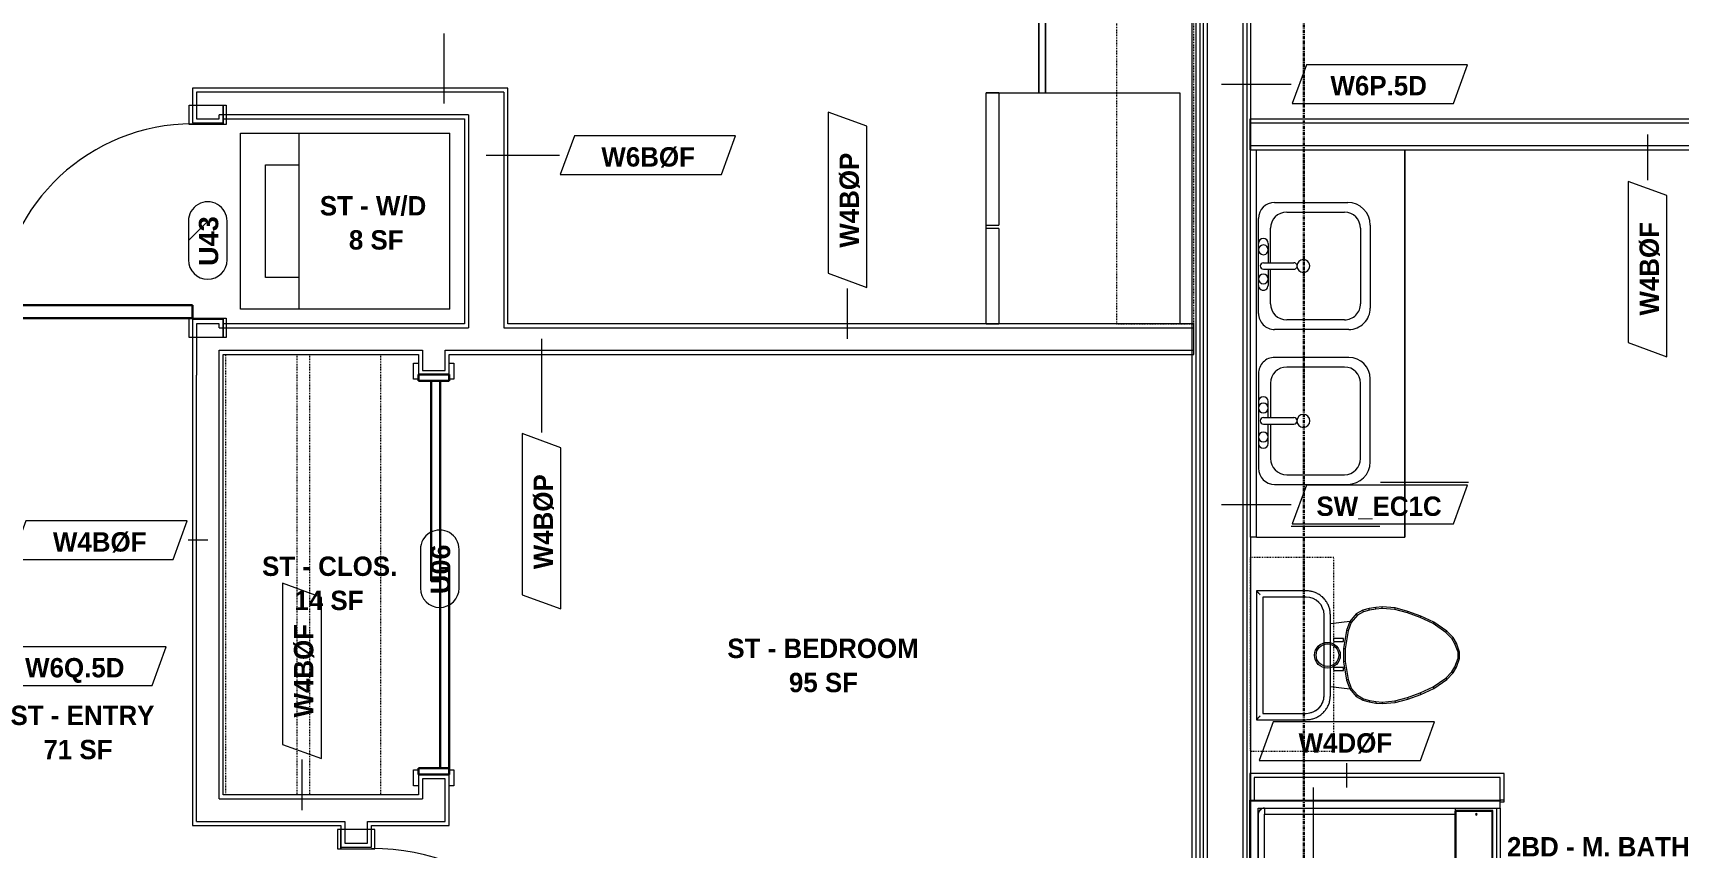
# Model space of a CAD drawing. Header units: inches. Extents: x -4058 to -1781, y 9814 to 12264.
# Drawn here: x -2697.2 to -2442.2, y 10570.7 to 10697 of the extents above; entities that cross this region are included whole.
import ezdxf

# ---------------------------------------------------------------- set-up
doc = ezdxf.new("R2010")
doc.units = ezdxf.units.IN
doc.header["$MEASUREMENT"] = 0
doc.linetypes.add('Dash', pattern=[0.25, 0.125, -0.125])
doc.linetypes.add('Grid Line 1_2_', pattern=[0.875, 0.5, -0.125, 0.125, -0.125])
for name, color, linetype, lineweight in [('0-1', 7, 'Continuous', 5), ('A-AREA-IDEN', 2, 'Continuous', 9), ('A-DOOR-3', 31, 'Continuous', 9), ('A-DOOR-4', 31, 'Continuous', 30), ('A-DOOR-FRAM-3', 31, 'Continuous', 30), ('A-DOOR-IDEN', 31, 'Continuous', 9), ('A-FLOR-2', 192, 'Continuous', 9), ('A-WALL', 113, 'Continuous', 18), ('A-WALL-2', 250, 'Continuous', 18), ('A-WALL-3', 113, 'Continuous', 9), ('A-WALL-IDEN', 211, 'Continuous', 9), ('I-WALL-1', 7, 'Continuous', 9), ('P-SANR-FIXT', 6, 'Continuous', 9), ('Q-CASE', 31, 'Continuous', 9), ('Q-CASE-3', 31, 'Dash', 9), ('Q-CASE-HDLN', 31, 'Dash', 9), ('Q-SPCQ', 91, 'Continuous', 9), ('S-GRID-1', 1, 'Grid Line 1_2_', 30)]:
    doc.layers.add(name, color=color, linetype=linetype, lineweight=lineweight)
doc.styles.add('Arial_B', font='arialbd.ttf', dxfattribs={"height": 3})
doc.styles.add('Century Gothic_B_1', font='GOTHICB.TTF', dxfattribs={"height": 3})

# ---------------------------------------------------------------- blocks, each defined once
blk = doc.blocks.new('CTR - 1st Phase - Common Walls_rvt-1-UNIT PLANS - 1ST FLOOR')
at = {"layer": 'A-WALL-2'}
for p, q in [((-2517.06, 10814.49), (-2517.06, 10458.16)), ((-2516.44, 10814.49), (-2516.44, 10458.16)), ((-2515.94, 10814.49), (-2515.94, 10458.16)), ((-2515.31, 10814.49), (-2515.31, 10458.16)), ((-2509.81, 10814.49), (-2509.81, 10458.16)), ((-2509.19, 10814.49), (-2509.19, 10458.16))]:
    blk.add_line(p, q, dxfattribs=at)
at = {"layer": 'I-WALL-1'}
for p, q in [((-2517.69, 10814.49), (-2517.69, 10496.91)), ((-2508.56, 10678.85), (-2508.56, 10814.49)), ((-2508.56, 10578.1), (-2508.56, 10618.85))]:
    blk.add_line(p, q, dxfattribs=at)
blk = doc.blocks.new('CTR - 1st Phase - Structure_rvt-1-UNIT PLANS - 1ST FLOOR')
at = {"layer": 'S-GRID-1'}
blk.add_line((-2500.32, 9814.03), (-2500.32, 12247.5), dxfattribs=at)
blk = doc.blocks.new('SLIDING - FLUSH - SLIDING - FLUSH - 5-0 x 6-8-3203586-UNIT PLANS - 1ST FLOOR')
at = {"layer": 'A-DOOR-3'}
for p, q in [((-32.75, 3.25), (-30.25, 3.25)), ((-32.75, 2.5), (-32.75, 3.25)), ((-30.25, 3.25), (-30.25, 2.5)), ((30.25, 3.25), (32.75, 3.25)), ((30.25, 2.5), (30.25, 3.25)), ((32.75, 3.25), (32.75, 2.5)), ((-30.25, 2.5), (-32.75, 2.5)), ((32.75, 2.5), (30.25, 2.5)), ((-32.75, -2.25), (-30.25, -2.25)), ((-32.75, -3), (-32.75, -2.25)), ((-30.25, -2.25), (-30.25, -3)), ((30.25, -2.25), (32.75, -2.25)), ((30.25, -3), (30.25, -2.25)), ((32.75, -2.25), (32.75, -3)), ((-30.25, -3), (-32.75, -3)), ((32.75, -3), (30.25, -3))]:
    blk.add_line(p, q, dxfattribs=at)
at = {"layer": 'A-DOOR-4'}
for p, q in [((-1, -0.88), (-1, 0.5)), ((-1, 0.5), (30, 0.5)), ((30, 0.5), (30, -0.88)), ((-30, -2.25), (-30, -0.88)), ((-30, -0.88), (1, -0.88)), ((1, -2.25), (-30, -2.25)), ((30, -0.88), (-1, -0.88)), ((1, -0.88), (1, -2.25))]:
    blk.add_line(p, q, dxfattribs=at)
at = {"layer": 'A-DOOR-FRAM-3'}
for p, q in [((-31, -2.25), (-31, 2.5)), ((-31, 2.5), (-30, 2.5)), ((-30, 2.5), (-30, -2.25)), ((30, 2.5), (31, 2.5)), ((30, -2.25), (30, 2.5)), ((31, 2.5), (31, -2.25)), ((-30, -2.25), (-31, -2.25)), ((31, -2.25), (30, -2.25))]:
    blk.add_line(p, q, dxfattribs=at)
blk = doc.blocks.new('SWING - SINGLE - FLUSH - SWING - FLUSH - 2-10 x 6-8 - PRIVACY-4346066-UNIT PLANS - 1ST FLOOR')
at = {"layer": 'A-DOOR-3'}
for p, q in [((-17, 2.87), (-20, 2.87)), ((-20, 2.87), (-20, -2.38)), ((-17, -2.38), (-17, 2.87)), ((20, 2.87), (17, 2.87)), ((17, 2.87), (17, -2.38)), ((20, -2.38), (20, 2.87)), ((-20, -2.38), (-17, -2.38)), ((-17, -2.38), (-20, -2.38)), ((-20, -2.38), (-20, -2.88)), ((-17, -2.88), (-17, -2.38)), ((17, -2.38), (20, -2.38)), ((20, -2.38), (17, -2.38)), ((17, -2.38), (17, -2.88)), ((20, -2.88), (20, -2.38)), ((-20, -2.88), (-17, -2.88)), ((17, -2.88), (20, -2.88))]:
    blk.add_line(p, q, dxfattribs=at)
blk.add_arc((17, 2.37), 34.07, 93.3657, 180, dxfattribs=at)
at = {"layer": 'A-DOOR-4'}
for p, q in [((15, 2.37), (15, 36.38)), ((17, 36.38), (15, 36.38)), ((17, 2.37), (17, 36.38)), ((17, 2.37), (15, 2.37))]:
    blk.add_line(p, q, dxfattribs=at)
blk = doc.blocks.new('OD_CW_Closet - OD_CW_Closet-3786599-UNIT PLANS - 1ST FLOOR')
at = {"layer": 'Q-CASE-HDLN'}
for p, q in [((0.74, -24), (0.74, 0)), ((0.74, 0), (68.99, 0)), ((68.99, 0), (68.99, -24)), ((0.74, -11), (68.99, -11)), ((0.74, -13), (68.99, -13)), ((68.99, -24), (0.74, -24))]:
    blk.add_line(p, q, dxfattribs=at)
blk = doc.blocks.new('SWING - SINGLE - FLUSH - SWING - FLUSH - 2-6 x 6-8 - PASSAGE-4346079-UNIT PLANS - 1ST FLOOR')
at = {"layer": 'A-DOOR-3'}
for p, q in [((-18, 2.375), (-18, 2.875)), ((-18, 2.875), (-15, 2.875)), ((-15, 2.875), (-15, 2.375)), ((15, 2.375), (15, 2.875)), ((15, 2.875), (18, 2.875)), ((18, 2.875), (18, 2.375)), ((-18, 2.375), (-15, 2.375)), ((-18, -2.875), (-18, 2.375)), ((-15, 2.375), (-18, 2.375)), ((-15, 2.375), (-15, -2.875)), ((15, 2.375), (18, 2.375)), ((15, -2.875), (15, 2.375)), ((18, 2.375), (15, 2.375)), ((18, 2.375), (18, -2.875)), ((-15, -2.875), (-18, -2.875)), ((18, -2.875), (15, -2.875))]:
    blk.add_line(p, q, dxfattribs=at)
blk.add_arc((15, -2.375), 30.067, 180, 266.18593, dxfattribs=at)
at = {"layer": 'A-DOOR-4'}
for p, q in [((13, -2.375), (13, -32.375)), ((15, -2.375), (13, -2.375)), ((15, -2.375), (15, -32.375)), ((15, -32.375), (13, -32.375))]:
    blk.add_line(p, q, dxfattribs=at)
blk = doc.blocks.new('Stacked Washer and Dryer - 26_x25_ - Private-1352637-UNIT PLANS - 1ST FLOOR')
at = {"layer": 'P-SANR-FIXT'}
for p, q in [((0, 13.625), (32.4375, 13.625)), ((0, 13.625), (0, -13.625)), ((23.34375, 13.625), (23.34375, -13.625)), ((32.4375, 13.625), (32.4375, -13.625)), ((23.34375, 8.75), (28.53125, 8.75)), ((28.53125, 8.75), (28.53125, -8.75)), ((28.53125, -8.75), (23.34375, -8.75)), ((32.4375, -13.625), (0, -13.625))]:
    blk.add_line(p, q, dxfattribs=at)
blk = doc.blocks.new('OD_CW_Base Cabinet - OD_CW_Base Cabinet-3857750-UNIT PLANS - 1ST FLOOR')
at = {"layer": 'Q-CASE'}
for p, q in [((0.74, 0), (1.24, 0)), ((31.24, 0), (126.94, 0))]:
    blk.add_line(p, q, dxfattribs=at)
blk = doc.blocks.new('OD_CW_Upper Cabinet - OD_CW_Upper Cabinet-4366988-UNIT PLANS - 1ST FLOOR')
at = {"layer": 'Q-CASE-HDLN'}
for p, q in [((162.69, 24), (0.74, 24)), ((0.74, 24), (0.74, 12)), ((162.69, 12), (162.69, 24)), ((0.74, 12), (162.69, 12))]:
    blk.add_line(p, q, dxfattribs=at)
blk = doc.blocks.new('M_Sink Vanity-Square - 500 x 440mm-1352614-UNIT PLANS - 1ST FLOOR')
at = {"layer": 'P-SANR-FIXT'}
for p, q in [((7.96, 7.09), (-6.72, 7.09)), ((0.12, 5.22), (-5.22, 5.22)), ((3.62, 7.09), (-2.88, 7.09)), ((-2.88, 5.59), (0.12, 5.59)), ((0.12, 6.33), (0.12, 1.59)), ((1.12, 6.33), (1.12, 1.59)), ((1.12, 5.59), (3.62, 5.59)), ((6.46, 5.22), (1.12, 5.22)), ((-9.22, 4.59), (-9.22, -6.73)), ((-7.72, 2.72), (-7.72, -6.23)), ((8.96, -6.23), (8.96, 2.72)), ((10.46, -6.91), (10.46, 4.59)), ((-5.22, -8.73), (6.46, -8.73)), ((-5.72, -10.23), (7.14, -10.23))]:
    blk.add_line(p, q, dxfattribs=at)
for centre, radius, start, end in [((-6.72, 4.59), 2.5, 90, 180), ((-5.22, 2.72), 2.5, 90, 180), ((-2.88, 6.34), 0.75, 90, 270), ((-1.88, 6.34), 0.75, 360, 180), ((-1.88, 6.34), 0.75, 180, 0), ((0.62, 6.33), 0.5, 360, 180), ((2.62, 6.34), 0.75, 360, 180), ((2.62, 6.34), 0.75, 180, 360), ((3.62, 6.34), 0.75, 270, 90), ((6.46, 2.72), 2.5, 0, 90), ((7.96, 4.59), 2.5, 360, 90), ((0.62, 0.13), 1, 360, 180), ((0.62, 0.13), 1, 180, 0), ((0.62, 1.59), 0.5, 180, 0), ((-5.72, -6.73), 3.5, 180, 270), ((-5.22, -6.23), 2.5, 180, 270), ((6.46, -6.23), 2.5, 270, 0), ((7.14, -6.91), 3.32, 270, 0)]:
    blk.add_arc(centre, radius, start, end, dxfattribs=at)
blk = doc.blocks.new('Toilet-Domestic-3D - Toilet-Domestic-3D-V48-UNIT PLANS - 1ST FLOOR')
at = {"layer": 'P-SANR-FIXT'}
for p, q in [((-2.74, 11), (-3.74, 10)), ((-2.59, 10.8), (-3.55, 9.84)), ((-1.87, 11.5), (-2.74, 11)), ((-2.59, 10.8), (-2.74, 11)), ((-1.77, 11.27), (-2.59, 10.8)), ((-0.5, 12), (-1.87, 11.5)), ((-1.77, 11.27), (-1.87, 11.5)), ((-0.46, 11.75), (-1.77, 11.27)), ((-0.46, 11.75), (-0.5, 12)), ((0.5, 12), (-0.5, 12)), ((0.46, 11.75), (-0.46, 11.75)), ((0.46, 11.75), (0.5, 12)), ((1.77, 11.27), (0.46, 11.75)), ((1.87, 11.5), (0.5, 12)), ((1.77, 11.27), (1.87, 11.5)), ((2.59, 10.8), (1.77, 11.27)), ((2.74, 11), (1.87, 11.5)), ((2.59, 10.8), (2.74, 11)), ((3.55, 9.84), (2.59, 10.8)), ((3.74, 10), (2.74, 11)), ((-5.13, 8), (-6.06, 6)), ((-4.91, 7.88), (-5.83, 5.9)), ((-3.74, 10), (-5.13, 8)), ((-4.91, 7.88), (-5.13, 8)), ((-3.55, 9.84), (-4.91, 7.88)), ((-3.55, 9.84), (-3.74, 10)), ((3.55, 9.84), (3.74, 10)), ((4.91, 7.88), (3.55, 9.84)), ((5.13, 8), (3.74, 10)), ((4.91, 7.88), (5.13, 8)), ((5.83, 5.9), (4.91, 7.88)), ((6.06, 6), (5.13, 8)), ((-6.06, 6), (-6.79, 4)), ((-5.83, 5.9), (-6.55, 3.92)), ((-5.83, 5.9), (-6.06, 6)), ((5.83, 5.9), (6.06, 6)), ((6.55, 3.92), (5.83, 5.9)), ((6.79, 4), (6.06, 6)), ((-6.79, 4), (-7.33, 1.99)), ((-6.55, 3.92), (-7.08, 1.95)), ((-6.55, 3.92), (-6.79, 4)), ((6.55, 3.92), (6.79, 4)), ((7.08, 1.95), (6.55, 3.92)), ((7.33, 1.99), (6.79, 4)), ((-7.33, 1.99), (-7.5, 0)), ((-7.08, 1.95), (-7.33, 1.99)), ((-7.08, 1.95), (-7.25, 0)), ((7.08, 1.95), (7.33, 1.99)), ((7.25, 0), (7.08, 1.95)), ((7.5, 0), (7.33, 1.99)), ((-7.25, 0), (-7.5, 0)), ((-7.5, 0), (-7.41, -1)), ((-7.16, -0.96), (-7.41, -1)), ((-7.41, -1), (-7.24, -2)), ((-7.25, 0), (-7.16, -0.96)), ((-6.99, -1.95), (-7.24, -2)), ((-7.24, -2), (-6.97, -3)), ((-7.16, -0.96), (-6.99, -1.95)), ((-6.99, -1.95), (-6.73, -2.9)), ((6.73, -2.9), (6.99, -1.95)), ((6.97, -3), (7.24, -2)), ((6.99, -1.95), (7.16, -0.96)), ((6.99, -1.95), (7.24, -2)), ((7.16, -0.96), (7.25, 0)), ((7.16, -0.96), (7.41, -1)), ((7.24, -2), (7.41, -1)), ((7.25, 0), (7.5, 0)), ((7.41, -1), (7.5, 0)), ((-6.73, -2.9), (-6.97, -3)), ((-6.97, -3), (-6.4, -4)), ((-6.73, -2.9), (-6.21, -3.84)), ((-6.4, -4), (-6.21, -3.84)), ((-6.4, -4), (-5.21, -5)), ((-6.21, -3.84), (-5.08, -4.78)), ((-5.08, -4.78), (-5.21, -5)), ((-5.21, -5), (-4.86, -8.02)), ((-5.21, -5), (-3.84, -5.5)), ((-5.08, -4.78), (-3.77, -5.26)), ((3.77, -5.26), (5.08, -4.78)), ((3.84, -5.5), (5.21, -5)), ((4.86, -8.02), (5.21, -5)), ((5.08, -4.78), (6.21, -3.84)), ((5.08, -4.78), (5.21, -5)), ((5.21, -5), (6.4, -4)), ((6.21, -3.84), (6.73, -2.9)), ((6.21, -3.84), (6.4, -4)), ((6.4, -4), (6.97, -3)), ((6.73, -2.9), (6.97, -3)), ((-3.77, -5.26), (-3.84, -5.5)), ((-3.84, -5.5), (-1, -6)), ((-3.77, -5.26), (-0.98, -5.75)), ((-0.98, -5.75), (-1, -6)), ((-1, -6), (1, -6)), ((-0.98, -5.75), (0.98, -5.75)), ((0.98, -5.75), (3.77, -5.26)), ((0.98, -5.75), (1, -6)), ((1, -6), (3.84, -5.5)), ((3.77, -5.26), (3.84, -5.5)), ((6.25, -8.02), (-6.25, -8.02)), ((6.25, -9), (-6.25, -9)), ((6.25, -9), (-6.25, -9)), ((-9.98, -11.75), (-9.98, -19.48)), ((-9, -11.75), (-9, -18.5)), ((-9, -11.75), (-9, -18.5)), ((9, -18.5), (9, -11.75)), ((9, -18.5), (9, -11.75)), ((9.98, -19.48), (9.98, -11.75)), ((-9.98, -19.48), (-9.86, -19.36)), ((-9.98, -19.48), (9.98, -19.48)), ((-9, -18.5), (9, -18.5)), ((-9, -18.5), (9, -18.5)), ((9.86, -19.36), (9.98, -19.48))]:
    blk.add_line(p, q, dxfattribs=at)
at = {"layer": 'P-SANR-FIXT', "flags": 128}
for points in [[(-6.25, -8.02), (-6.4, -8.03), (-6.55, -8.03), (-6.7, -8.05), (-6.84, -8.07), (-6.99, -8.1), (-7.14, -8.13), (-7.28, -8.17), (-7.42, -8.21), (-7.56, -8.26), (-7.7, -8.32), (-7.84, -8.38), (-7.97, -8.44), (-8.1, -8.52), (-8.23, -8.59), (-8.35, -8.67), (-8.48, -8.76), (-8.59, -8.85), (-8.71, -8.95), (-8.82, -9.05), (-8.92, -9.15), (-9.03, -9.26), (-9.12, -9.38), (-9.22, -9.49), (-9.3, -9.61), (-9.39, -9.74), (-9.46, -9.86), (-9.54, -9.99), (-9.6, -10.13), (-9.67, -10.26), (-9.72, -10.4), (-9.78, -10.54), (-9.82, -10.68), (-9.86, -10.83), (-9.89, -10.97), (-9.92, -11.12), (-9.95, -11.26), (-9.96, -11.41), (-9.97, -11.56), (-9.98, -11.71), (-9.98, -11.75)], [(9.98, -11.75), (9.97, -11.6), (9.97, -11.45), (9.95, -11.3), (9.93, -11.16), (9.9, -11.01), (9.87, -10.86), (9.83, -10.72), (9.79, -10.58), (9.74, -10.44), (9.68, -10.3), (9.62, -10.16), (9.56, -10.03), (9.48, -9.9), (9.41, -9.77), (9.33, -9.65), (9.24, -9.52), (9.15, -9.41), (9.05, -9.29), (8.95, -9.18), (8.85, -9.08), (8.74, -8.97), (8.62, -8.88), (8.51, -8.78), (8.39, -8.7), (8.26, -8.61), (8.14, -8.54), (8.01, -8.46), (7.87, -8.4), (7.74, -8.33), (7.6, -8.28), (7.46, -8.22), (7.32, -8.18), (7.17, -8.14), (7.03, -8.11), (6.88, -8.08), (6.74, -8.05), (6.59, -8.04), (6.44, -8.03), (6.29, -8.02), (6.25, -8.02)]]:
    blk.add_lwpolyline(points, dxfattribs=at)
at = {"layer": 'P-SANR-FIXT'}
for radius in [2, 1.75]:
    blk.add_circle((0, -8.48), radius, dxfattribs=at)
for centre, start, end in [((-6.25, -11.75), 90, 180), ((-6.25, -11.75), 90, 180), ((6.25, -11.75), 0, 90), ((6.25, -11.75), 360, 90)]:
    blk.add_arc(centre, 2.75, start, end, dxfattribs=at)
for points in [[(-9.98, -19.48), (-9.98, -19.48), (-9.98, -19.48), (-9.98, -19.48)], [(9.98, -19.48), (9.98, -19.48), (9.98, -19.48), (9.98, -19.48)]]:
    blk.add_open_spline(points, degree=3, dxfattribs=at)
for points, knots in [([(-9.86, -19.36), (-9.86, -19.36), (-9.85, -19.35), (-9.82, -19.32), (-9.8, -19.3), (-9.78, -19.28), (-9.75, -19.25), (-9.71, -19.21), (-9.66, -19.16), (-9.6, -19.1), (-9.55, -19.05), (-9.47, -18.97), (-9.41, -18.91), (-9.37, -18.87)], [0, 0, 0, 0, 0.166667, 0.25, 0.291667, 0.333333, 0.416667, 0.5, 0.583333, 0.666667, 0.75, 0.833333, 1, 1, 1, 1]), ([(9.37, -18.87), (9.41, -18.91), (9.47, -18.97), (9.55, -19.05), (9.6, -19.1), (9.66, -19.16), (9.71, -19.21), (9.75, -19.25), (9.78, -19.28), (9.8, -19.3), (9.82, -19.32), (9.85, -19.35), (9.86, -19.36), (9.86, -19.36)], [-1, -1, -1, -1, -0.833333, -0.75, -0.666667, -0.583333, -0.5, -0.416667, -0.333333, -0.291667, -0.25, -0.166667, 0, 0, 0, 0])]:
    blk.add_open_spline(points, degree=3, knots=knots, dxfattribs=at)
blk = doc.blocks.new('Bath Vanity - Bath Vanity 60_-V49-UNIT PLANS - 1ST FLOOR')
at = {"layer": 'Q-CASE'}
for p, q in [((-29.26, -1), (-29.26, -24)), ((-29.26, -24), (30.74, -24))]:
    blk.add_line(p, q, dxfattribs=at)
blk = doc.blocks.new('BATHROOM MIRROR - BATHROOM MIRROR  60_-3809435-UNIT PLANS - 1ST FLOOR')
at = {"layer": 'Q-CASE'}
for p, q in [((30.74, 24), (-29.26, 24)), ((-29.26, 23), (-29.26, 24)), ((-29.26, 23), (30.74, 23)), ((30.74, 24), (30.74, 23))]:
    blk.add_line(p, q, dxfattribs=at)
blk = doc.blocks.new('300 Series Wall Hung Cabinet_326 - 30_-2909952-UNIT PLANS - 1ST FLOOR')
at = {"layer": 'Q-CASE'}
for p, q in [((-2.5, -13.19), (-2.01, -13.19)), ((-2.5, -13.19), (-2.5, -14.69)), ((-2.5, -14.69), (-2.01, -14.69)), ((-2.01, -14.69), (-2.01, -13.19)), ((2, -13.19), (2.49, -13.19)), ((2, -13.19), (2, -14.69)), ((2, -14.69), (2.49, -14.69)), ((2.49, -14.69), (2.49, -13.19))]:
    blk.add_line(p, q, dxfattribs=at)
at = {"layer": 'Q-CASE-3'}
for p, q in [((15, -0.19), (-15, -0.19)), ((-15, -0.19), (-15, -13.19)), ((15, -13.19), (15, -0.19)), ((-15, -13.19), (15, -13.19))]:
    blk.add_line(p, q, dxfattribs=at)
blk = doc.blocks.new('M_Sink Vanity-Square - 500 x 440mm-1372835-UNIT PLANS - 1ST FLOOR')
at = {"layer": 'P-SANR-FIXT'}
for p, q in [((-5.72, 10.23), (7.14, 10.23)), ((-5.22, 8.73), (6.46, 8.73)), ((-9.22, -4.59), (-9.22, 6.73)), ((-7.72, -2.72), (-7.72, 6.23)), ((8.96, 6.23), (8.96, -2.72)), ((10.46, 6.91), (10.46, -4.59)), ((0.12, -6.33), (0.12, -1.59)), ((1.12, -6.33), (1.12, -1.59)), ((7.96, -7.09), (-6.72, -7.09)), ((0.12, -5.22), (-5.22, -5.22)), ((-2.88, -5.59), (0.12, -5.59)), ((3.62, -7.09), (-2.88, -7.09)), ((6.46, -5.22), (1.12, -5.22)), ((1.12, -5.59), (3.62, -5.59))]:
    blk.add_line(p, q, dxfattribs=at)
for centre, radius, start, end in [((-5.72, 6.73), 3.5, 90, 180), ((7.14, 6.91), 3.32, 360, 90), ((-5.22, 6.23), 2.5, 90, 180), ((6.46, 6.23), 2.5, 360, 90), ((0.62, -0.13), 1, 360, 180), ((0.62, -0.13), 1, 180, 0), ((0.62, -1.59), 0.5, 360, 180), ((-6.72, -4.59), 2.5, 180, 270), ((-5.22, -2.72), 2.5, 180, 270), ((6.46, -2.72), 2.5, 270, 360), ((7.96, -4.59), 2.5, 270, 0), ((-2.88, -6.34), 0.75, 90, 270), ((-1.88, -6.34), 0.75, 360, 180), ((-1.88, -6.34), 0.75, 180, 0), ((0.62, -6.33), 0.5, 180, 0), ((2.62, -6.34), 0.75, 0, 180), ((2.62, -6.34), 0.75, 180, 0), ((3.62, -6.34), 0.75, 270, 90)]:
    blk.add_arc(centre, radius, start, end, dxfattribs=at)
blk = doc.blocks.new('The Shower - The Shower-4199730-UNIT PLANS - 1ST FLOOR')
at = {"layer": 'P-SANR-FIXT'}
for p, q in [((0, 39.25), (0.12, 39.25)), ((0, 0.5), (0, 39.25)), ((1.25, 39.25), (0.12, 39.25)), ((0.12, 0.62), (0.12, 39.25)), ((1.25, 39.25), (37.25, 39.25)), ((1.25, 38.75), (1.25, 39.25)), ((1.25, 1.75), (1.25, 39.25)), ((37.25, 38.75), (1.25, 38.75)), ((37.25, 39.25), (37.25, 38.75)), ((38.38, 39.25), (37.25, 39.25)), ((37.25, 39.25), (37.25, 19.48)), ((38.38, 39.25), (38.5, 39.25)), ((38.38, 39.25), (38.38, 0.62)), ((38.5, 39.25), (38.5, 0.5)), ((1.62, 38.13), (1.62, 32.27)), ((36.88, 38.13), (1.62, 38.13)), ((36.75, 38), (1.75, 38)), ((1.75, 38), (1.75, 32.38)), ((36.75, 32.38), (36.75, 38)), ((36.88, 32.27), (36.88, 38.13)), ((1.75, 32.38), (36.75, 32.38)), ((2.2, 2.75), (2.2, 32.27)), ((36.3, 32.27), (2.2, 32.27)), ((36.3, 18.89), (36.3, 32.27)), ((36.3, 2.75), (36.3, 18.11)), ((37.25, 17.52), (37.25, 1.75)), ((2.25, 2.7), (36.25, 2.7)), ((38.5, 0.5), (0, 0.5)), ((38.38, 0.62), (0.12, 0.62)), ((37.25, 1.75), (1.25, 1.75)), ((1.28, 2.51), (1.3, 2.43)), ((1.37, 2.28), (1.38, 2.26)), ((1.4, 2.23), (1.42, 2.2)), ((1.51, 2.08), (1.58, 2.01)), ((1.7, 1.92), (1.73, 1.9)), ((1.93, 1.8), (2.01, 1.78)), ((2.25, 1.77), (36.25, 1.77)), ((36.25, 1.75), (36.25, 1.77)), ((36.49, 1.78), (36.57, 1.8)), ((36.77, 1.9), (36.8, 1.92)), ((36.92, 2.01), (36.99, 2.08)), ((37.08, 2.2), (37.1, 2.23)), ((37.12, 2.26), (37.13, 2.28)), ((37.2, 2.43), (37.22, 2.51))]:
    blk.add_line(p, q, dxfattribs=at)
for centre, radius, start, end in [((2.2, 35.56), 0.125, 0, 180), ((2.2, 35.56), 0.125, 180, 0), ((36.3, 35.56), 0.125, 0, 180), ((36.3, 35.56), 0.125, 180, 0), ((2.25, 2.75), 1, 180, 270), ((36.25, 2.75), 1, 270, 0)]:
    blk.add_arc(centre, radius, start, end, dxfattribs=at)
for centre, major_axis, start_param, end_param in [((2.2, 32.28), (-0.95, 0), 0, 1.570796), ((36.3, 32.28), (0.95, 0), 4.712389, 6.283185)]:
    blk.add_ellipse(centre, major_axis=major_axis, ratio=0.019505, start_param=start_param, end_param=end_param, dxfattribs=at)
for points, knots in [([(1.25, 2.77), (1.25, 2.77), (1.27, 2.76), (1.4, 2.76), (1.64, 2.75), (1.95, 2.75), (2.12, 2.75), (2.2, 2.75)], [-1, -1, -1, -1, -0.833333, -0.666667, -0.333333, -0.166667, 0, 0, 0, 0]), ([(1.25, 2.77), (1.25, 2.7), (1.26, 2.57), (1.34, 2.32), (1.53, 2.04), (1.8, 1.86), (2.06, 1.78), (2.19, 1.77), (2.25, 1.77)], [-1, -1, -1, -1, -0.874768, -0.749536, -0.499072, -0.248608, -0.123376, 0.001856, 0.001856, 0.001856, 0.001856]), ([(2.2, 2.75), (2.2, 2.74), (2.2, 2.74), (2.2, 2.73), (2.21, 2.72), (2.21, 2.72), (2.22, 2.71), (2.23, 2.71), (2.24, 2.7), (2.24, 2.7), (2.25, 2.7), (2.25, 2.7)], [-1, -1, -1, -1, -0.833333, -0.75, -0.666667, -0.583333, -0.416667, -0.291667, -0.208333, -0.083333, 0, 0, 0, 0]), ([(36.25, 1.77), (36.32, 1.77), (36.45, 1.78), (36.7, 1.86), (36.98, 2.04), (37.16, 2.32), (37.24, 2.57), (37.25, 2.7), (37.25, 2.77)], [-1, -1, -1, -1, -0.874768, -0.749536, -0.499072, -0.248608, -0.123376, 0.001856, 0.001856, 0.001856, 0.001856]), ([(36.25, 2.7), (36.26, 2.7), (36.26, 2.7), (36.27, 2.7), (36.28, 2.71), (36.28, 2.71), (36.29, 2.72), (36.29, 2.73), (36.3, 2.74), (36.3, 2.74), (36.3, 2.75), (36.3, 2.75)], [-1, -1, -1, -1, -0.833333, -0.75, -0.666667, -0.583333, -0.416667, -0.291667, -0.208333, -0.083333, 0, 0, 0, 0]), ([(36.25, 1.8), (36.25, 1.82), (36.25, 1.91), (36.25, 2.14), (36.25, 2.45), (36.25, 2.62), (36.25, 2.7)], [-0.8333333, -0.8333333, -0.8333333, -0.8333333, -0.6666667, -0.3333333, -0.1666667, 0, 0, 0, 0]), ([(1.59, 2), (1.55, 2.04), (1.47, 2.12), (1.41, 2.21), (1.38, 2.25)], [0.4597287, 0.4597287, 0.4597287, 0.4597287, 0.5714286, 0.666048, 0.666048, 0.666048, 0.666048]), ([(2.25, 1.75), (2.17, 1.75), (2.03, 1.77), (1.86, 1.82), (1.77, 1.87), (1.75, 1.88)], [0, 0, 0, 0, 0.1428571, 0.2857143, 0.332096, 0.332096, 0.332096, 0.332096]), ([(36.75, 1.88), (36.7, 1.85), (36.59, 1.8), (36.42, 1.76), (36.31, 1.75), (36.25, 1.75)], [0.6665409, 0.6665409, 0.6665409, 0.6665409, 0.7857143, 0.8928571, 1, 1, 1, 1]), ([(37.01, 2.11), (36.97, 2.05), (36.89, 1.97), (36.79, 1.91), (36.75, 1.88)], [0.4462442, 0.4462442, 0.4462442, 0.4462442, 0.5714286, 0.666048, 0.666048, 0.666048, 0.666048]), ([(37.19, 2.42), (37.18, 2.38), (37.16, 2.33), (37.13, 2.27), (37.12, 2.25)], [0.2167295, 0.2167295, 0.2167295, 0.2167295, 0.2857143, 0.332096, 0.332096, 0.332096, 0.332096])]:
    blk.add_open_spline(points, degree=3, knots=knots, dxfattribs=at)
for points in [[(1.25, 2.71), (1.25, 2.72), (1.25, 2.74), (1.25, 2.75)], [(37.25, 2.75), (37.25, 2.72), (37.25, 2.7), (37.25, 2.67)], [(1.38, 2.25), (1.37, 2.27), (1.36, 2.3), (1.35, 2.32)], [(1.75, 1.88), (1.71, 1.91), (1.67, 1.94), (1.63, 1.97)], [(37.12, 2.25), (37.09, 2.21), (37.07, 2.18), (37.05, 2.15)]]:
    blk.add_open_spline(points, degree=3, dxfattribs=at)
blk = doc.blocks.new('Refrigerator_-_Side-by-Side_6047 - 36_ X 30_-1372843-UNIT PLANS - 1ST FLOOR')
at = {"layer": 'Q-SPCQ'}
for p, q in [((-17.88, 15.58), (17.87, 15.58)), ((-17.88, -14.42), (-17.88, 15.58)), ((-17.88, 15.58), (-3.13, 15.58)), ((-17.88, 15.58), (-17.88, 13.58)), ((-3.13, 13.58), (-3.13, 15.58)), ((-2.63, 15.58), (17.87, 15.58)), ((-2.63, 15.58), (-2.63, 13.58)), ((17.87, 15.58), (17.87, -14.42)), ((17.87, 13.58), (17.87, 15.58)), ((-3.13, 13.58), (-17.88, 13.58)), ((17.87, 13.58), (-2.63, 13.58)), ((17.87, -14.42), (-17.88, -14.42))]:
    blk.add_line(p, q, dxfattribs=at)
blk = doc.blocks.new('Wall Tag - Shear Wall-3956451-UNIT PLANS - 1ST FLOOR')
at = {"layer": 'A-WALL-IDEN'}
for p, q in [((-0.3561, 0.0937), (-0.4244, -0.0937)), ((0.4244, 0.0937), (-0.3561, 0.0937)), ((0.4291, 0.1068), (0.0033, 0.1068)), ((0.3561, -0.0937), (0.4244, 0.0937)), ((0, -0.1068), (-0.4291, -0.1068)), ((-0.4244, -0.0937), (0.3561, -0.0937))]:
    blk.add_line(p, q, dxfattribs=at)
blk = doc.blocks.new('Wall Tag - Arch Wall-3956453-UNIT PLANS - 1ST FLOOR')
at = {"layer": 'A-WALL-IDEN'}
for p, q in [((-0.3561, 0.0937), (-0.4244, -0.0937)), ((0.4244, 0.0937), (-0.3561, 0.0937)), ((0.3561, -0.0937), (0.4244, 0.0937)), ((-0.4244, -0.0937), (0.3561, -0.0937))]:
    blk.add_line(p, q, dxfattribs=at)
blk = doc.blocks.new('Door Tag - Type Mark-2601225-UNIT PLANS - 1ST FLOOR')
at = {"layer": 'A-DOOR-IDEN'}
for p, q in [((0.09375, 0.09375), (-0.09375, 0.09375)), ((-0.09375, -0.09375), (0.09375, -0.09375))]:
    blk.add_line(p, q, dxfattribs=at)
for centre, start, end in [((-0.09375, 0), 90, 270), ((0.09375, 0), 270, 90)]:
    blk.add_arc(centre, 0.09375, start, end, dxfattribs=at)

msp = doc.modelspace()

# ---------------------------------------------------------------- linework, layer by layer
at = {"layer": 'A-DOOR-IDEN'}
msp.add_line((-2670.12, 10667.79), (-2673.12, 10664.79), dxfattribs=at)
at = {"layer": 'A-FLOR-2'}
msp.add_line((-2484.68, 10678.85), (-2484.68, 10618.85), dxfattribs=at)
at = {"layer": 'A-WALL'}
for p, q in [((-2671.87, 10687.79), (-2671.87, 10683.66)), ((-2624.25, 10687.79), (-2671.87, 10687.79)), ((-2624.25, 10687.79), (-2624.25, 10651.29)), ((-2668.37, 10683.66), (-2668.37, 10684.29)), ((-2629.75, 10684.29), (-2668.37, 10684.29)), ((-2629.75, 10684.29), (-2629.75, 10651.29)), ((-2671.87, 10683.66), (-2668.37, 10683.66)), ((-2430.81, 10682.98), (-2508.69, 10682.98)), ((-2437.69, 10679.48), (-2508.69, 10679.48)), ((-2668.37, 10651.91), (-2671.87, 10651.91)), ((-2671.87, 10651.91), (-2671.87, 10643.92)), ((-2668.37, 10651.29), (-2668.37, 10651.91)), ((-2668.37, 10651.29), (-2629.75, 10651.29)), ((-2624.25, 10651.29), (-2517.37, 10651.29)), ((-2668.37, 10643.92), (-2668.37, 10647.79)), ((-2668.37, 10647.79), (-2636.87, 10647.79)), ((-2636.87, 10647.79), (-2636.87, 10644.66)), ((-2633.37, 10644.66), (-2633.37, 10647.79)), ((-2633.37, 10647.79), (-2517.37, 10647.79)), ((-2671.87, 10574.79), (-2671.87, 10643.92)), ((-2668.37, 10578.29), (-2668.37, 10643.92)), ((-2636.87, 10644.66), (-2633.37, 10644.66)), ((-2636.87, 10581.41), (-2636.87, 10578.29)), ((-2633.37, 10581.41), (-2636.87, 10581.41)), ((-2633.37, 10574.79), (-2633.37, 10581.41)), ((-2508.06, 10581.6), (-2508.06, 10578.1)), ((-2469.94, 10581.6), (-2508.06, 10581.6)), ((-2469.94, 10578.1), (-2469.94, 10581.6)), ((-2668.37, 10578.29), (-2636.87, 10578.29)), ((-2469.31, 10578.1), (-2469.94, 10578.1)), ((-2671.87, 10574.79), (-2648.87, 10574.79)), ((-2648.87, 10574.79), (-2648.87, 10571.41)), ((-2645.37, 10571.41), (-2645.37, 10574.79)), ((-2645.37, 10574.79), (-2633.37, 10574.79)), ((-2648.87, 10571.41), (-2645.37, 10571.41))]:
    msp.add_line(p, q, dxfattribs=at)
at = {"layer": 'A-WALL-3'}
for p, q in [((-2672.5, 10688.41), (-2672.5, 10683.04)), ((-2623.62, 10688.41), (-2672.5, 10688.41)), ((-2623.62, 10651.91), (-2623.62, 10688.41)), ((-2672.5, 10683.04), (-2667.75, 10683.04)), ((-2667.75, 10683.04), (-2667.75, 10683.66)), ((-2667.75, 10683.66), (-2630.37, 10683.66)), ((-2630.37, 10683.66), (-2630.37, 10651.91)), ((-2433.56, 10683.6), (-2508.69, 10683.6)), ((-2508.69, 10683.6), (-2508.69, 10678.85)), ((-2507.68, 10678.85), (-2438.31, 10678.85)), ((-2672.5, 10652.54), (-2672.5, 10643.92)), ((-2667.75, 10652.54), (-2672.5, 10652.54)), ((-2667.75, 10651.91), (-2667.75, 10652.54)), ((-2630.37, 10651.91), (-2667.75, 10651.91)), ((-2549.56, 10651.91), (-2623.62, 10651.91)), ((-2517.37, 10651.91), (-2519.56, 10651.91)), ((-2517.37, 10647.16), (-2517.37, 10651.91)), ((-2667.75, 10643.92), (-2667.75, 10647.16)), ((-2667.75, 10647.16), (-2637.5, 10647.16)), ((-2637.5, 10647.16), (-2637.5, 10644.04)), ((-2632.75, 10644.04), (-2632.75, 10647.16)), ((-2632.75, 10647.16), (-2517.37, 10647.16)), ((-2672.5, 10643.92), (-2672.5, 10574.16)), ((-2667.75, 10578.91), (-2667.75, 10643.92)), ((-2637.5, 10644.04), (-2632.75, 10644.04)), ((-2632.75, 10582.04), (-2637.5, 10582.04)), ((-2637.5, 10582.04), (-2637.5, 10578.91)), ((-2632.75, 10574.16), (-2632.75, 10582.04)), ((-2469.31, 10582.23), (-2508.69, 10582.23)), ((-2508.69, 10582.23), (-2508.69, 10578.1)), ((-2469.31, 10577.85), (-2469.31, 10582.23)), ((-2637.5, 10578.91), (-2667.75, 10578.91)), ((-2469.94, 10577.85), (-2469.31, 10577.85)), ((-2672.5, 10574.16), (-2649.5, 10574.16)), ((-2649.5, 10574.16), (-2649.5, 10570.79)), ((-2644.75, 10570.79), (-2644.75, 10574.16)), ((-2644.75, 10574.16), (-2632.75, 10574.16)), ((-2649.5, 10570.79), (-2644.75, 10570.79))]:
    msp.add_line(p, q, dxfattribs=at)
at = {"layer": 'A-WALL-IDEN'}
for p, q in [((-2633.49, 10686.04), (-2633.49, 10696.88)), ((-2513.12, 10689.04), (-2502.28, 10689.04)), ((-2447.1, 10681.23), (-2447.1, 10674.12)), ((-2627, 10678), (-2615.66, 10678)), ((-2571.01, 10649.54), (-2571.01, 10657.38)), ((-2618.41, 10649.54), (-2618.41, 10635.04)), ((-2513.12, 10623.88), (-2502.28, 10623.88)), ((-2670.12, 10618.36), (-2673.15, 10618.36)), ((-2655.52, 10576.54), (-2655.52, 10584.38)), ((-2493.69, 10580.04), (-2493.69, 10583.8)), ((-2498.91, 10580.04), (-2498.91, 10562.89))]:
    msp.add_line(p, q, dxfattribs=at)
at = {"layer": 'Q-CASE'}
for p, q in [((-2541.37, 10687.66), (-2541.37, 10783.36)), ((-2540.37, 10687.66), (-2540.37, 10783.36)), ((-2540.37, 10783.36), (-2540.37, 10687.66))]:
    msp.add_line(p, q, dxfattribs=at)

# ---------------------------------------------------------------- block references
at = {"layer": '0-1'}
for name in ['CTR - 1st Phase - Structure_rvt-1-UNIT PLANS - 1ST FLOOR', 'CTR - 1st Phase - Common Walls_rvt-1-UNIT PLANS - 1ST FLOOR']:
    msp.add_blockref(name, (0, 0), dxfattribs=at)
at = {"layer": 'A-DOOR-3'}
for name, p, rotation in [('SWING - SINGLE - FLUSH - SWING - FLUSH - 2-6 x 6-8 - PASSAGE-4346079-UNIT PLANS - 1ST FLOOR', (-2670.12, 10667.79), 270.0000000000231), ('SLIDING - FLUSH - SLIDING - FLUSH - 5-0 x 6-8-3203586-UNIT PLANS - 1ST FLOOR', (-2635, 10613.04), 89.99999999995192), ('SWING - SINGLE - FLUSH - SWING - FLUSH - 2-10 x 6-8 - PRIVACY-4346066-UNIT PLANS - 1ST FLOOR', (-2647.12, 10553.54), 269.9999999999646)]:
    msp.add_blockref(name, p, dxfattribs=dict(at, rotation=rotation))
at = {"layer": 'A-DOOR-IDEN', "xscale": 31.99999999999999, "yscale": 31.99999999999999, "zscale": 31.99999999999999, "rotation": 89.99999999999955}
for p in [(-2670.12, 10664.79), (-2634.19, 10613.94)]:
    msp.add_blockref('Door Tag - Type Mark-2601225-UNIT PLANS - 1ST FLOOR', p, dxfattribs=at)
at = {"layer": 'A-WALL-IDEN', "xscale": 31.99999999999999, "yscale": 31.99999999999999, "zscale": 31.99999999999999}
for name, p in [('Wall Tag - Arch Wall-3956453-UNIT PLANS - 1ST FLOOR', (-2488.55, 10689.04)), ('Wall Tag - Arch Wall-3956453-UNIT PLANS - 1ST FLOOR', (-2601.93, 10678)), ('Wall Tag - Shear Wall-3956451-UNIT PLANS - 1ST FLOOR', (-2488.55, 10623.88)), ('Wall Tag - Arch Wall-3956453-UNIT PLANS - 1ST FLOOR', (-2686.88, 10618.36)), ('Wall Tag - Arch Wall-3956453-UNIT PLANS - 1ST FLOOR', (-2690.15, 10598.87)), ('Wall Tag - Arch Wall-3956453-UNIT PLANS - 1ST FLOOR', (-2493.69, 10587.22))]:
    msp.add_blockref(name, p, dxfattribs=at)
at = {"layer": 'A-WALL-IDEN', "xscale": 31.99999999999999, "yscale": 31.99999999999999, "zscale": 31.99999999999999, "rotation": 89.99999999999955}
for p in [(-2571.01, 10671.11), (-2447.1, 10660.38), (-2618.41, 10621.3), (-2655.52, 10598.11)]:
    msp.add_blockref('Wall Tag - Arch Wall-3956453-UNIT PLANS - 1ST FLOOR', p, dxfattribs=at)
at = {"layer": 'P-SANR-FIXT'}
for name, p, rotation in [('Stacked Washer and Dryer - 26_x25_ - Private-1352637-UNIT PLANS - 1ST FLOOR', (-2632.62, 10667.79), 180), ('M_Sink Vanity-Square - 500 x 440mm-1372835-UNIT PLANS - 1ST FLOOR', (-2500.28, 10661.47), 269.9999999999825), ('M_Sink Vanity-Square - 500 x 440mm-1352614-UNIT PLANS - 1ST FLOOR', (-2500.28, 10636.23), 89.99999999980054), ('Toilet-Domestic-3D - Toilet-Domestic-3D-V48-UNIT PLANS - 1ST FLOOR', (-2488.21, 10600.54), 269.9999999997186), ('The Shower - The Shower-4199730-UNIT PLANS - 1ST FLOOR', (-2509.19, 10578.1), 270.0000000000797)]:
    msp.add_blockref(name, p, dxfattribs=dict(at, rotation=rotation))
at = {"layer": 'Q-CASE'}
for name, p, rotation in [('OD_CW_Base Cabinet - OD_CW_Base Cabinet-3857750-UNIT PLANS - 1ST FLOOR', (-2541.37, 10814.6), 270.0000000000091), ('OD_CW_Upper Cabinet - OD_CW_Upper Cabinet-4366988-UNIT PLANS - 1ST FLOOR', (-2541.37, 10814.6), 270.0000000000224), ('BATHROOM MIRROR - BATHROOM MIRROR  60_-3809435-UNIT PLANS - 1ST FLOOR', (-2484.68, 10648.11), 89.99999999989258), ('Bath Vanity - Bath Vanity 60_-V49-UNIT PLANS - 1ST FLOOR', (-2508.69, 10648.11), 89.99999999981087), ('OD_CW_Closet - OD_CW_Closet-3786599-UNIT PLANS - 1ST FLOOR', (-2643.34, 10647.9), 269.9999999999798), ('300 Series Wall Hung Cabinet_326 - 30_-2909952-UNIT PLANS - 1ST FLOOR', (-2508.87, 10600.66), 89.99999999985747)]:
    msp.add_blockref(name, p, dxfattribs=dict(at, rotation=rotation))
at = {"layer": 'Q-SPCQ', "rotation": 90.00000000001404}
msp.add_blockref('Refrigerator_-_Side-by-Side_6047 - 36_ X 30_-1372843-UNIT PLANS - 1ST FLOOR', (-2533.98, 10669.79), dxfattribs=at)

# ---------------------------------------------------------------- texts
at = {"layer": 'A-AREA-IDEN', "char_height": 3, "attachment_point": 1, "style": 'Century Gothic_B_1'}
for s, insert, width in [('ST - W/D', (-2652.76, 10671.68), 20.402), ('8 SF', (-2648.26, 10666.39), 9.494), ('ST - CLOS.', (-2661.71, 10615.83), 24.543), ('14 SF', (-2656.7, 10610.54), 12.423), ('ST - BEDROOM', (-2589.64, 10603.11), 35.552), ('95 SF', (-2580.1, 10597.82), 12.423), ('ST - ENTRY', (-2700.67, 10592.73), 24.745), ('71 SF', (-2695.58, 10587.43), 12.423), ('2BD - M. BATH -', (-2468.88, 10572.37), 38.077)]:
    msp.add_mtext(s, dxfattribs=dict(at, insert=insert, width=width))
at = {"layer": 'A-DOOR-IDEN', "char_height": 3, "width": 9.393, "attachment_point": 1, "rotation": 90, "style": 'Arial_B'}
for s, insert in [('U43', (-2671.5, 10660.86)), ('U06', (-2635.57, 10610.01))]:
    msp.add_mtext(s, dxfattribs=dict(at, insert=insert))
at = {"layer": 'A-WALL-IDEN', "char_height": 3, "attachment_point": 1, "style": 'Century Gothic_B_1'}
for s, insert, width in [('W6P.5D', (-2496.22, 10690.29), 18.483), ('W6BØF', (-2609.15, 10679.25), 17.372), ('SW_EC1C', (-2498.39, 10625.13), 23.735), ('W4BØF', (-2694.1, 10619.6), 17.372), ('W6Q.5D', (-2698.41, 10600.11), 19.897), ('W4DØF', (-2501.15, 10588.46), 17.978)]:
    msp.add_mtext(s, dxfattribs=dict(at, insert=insert, width=width))
at = {"layer": 'A-WALL-IDEN', "char_height": 3, "attachment_point": 1, "rotation": 90, "style": 'Century Gothic_B_1'}
for s, insert, width in [('W4BØP', (-2572.26, 10663.68), 17.877), ('W4BØF', (-2448.34, 10653.17), 17.372), ('W4BØP', (-2619.66, 10613.87), 17.877), ('W4BØF', (-2656.77, 10590.9), 17.372)]:
    msp.add_mtext(s, dxfattribs=dict(at, insert=insert, width=width))

doc.saveas('drawing.dxf')
